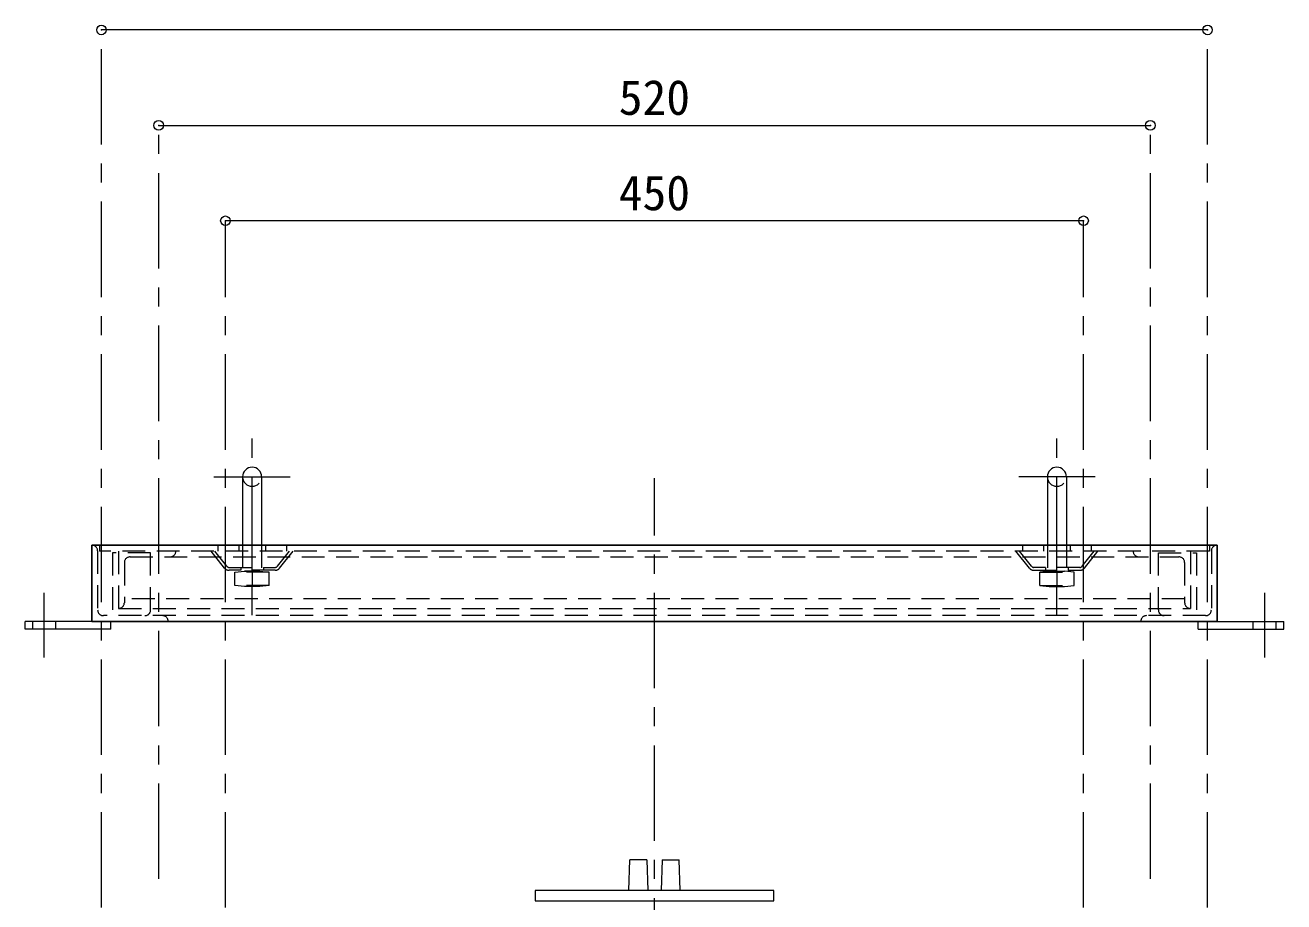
# Model space of a CAD drawing. Units: millimetres at full size, sheet at 1:10. Extents: x -2106 to 1944, y -1394 to 1416.
# Drawn here: x -36 to 624, y -516 to -56 of the extents above; entities that cross this region are included whole.
import ezdxf
from ezdxf.enums import TextEntityAlignment as Align

# ---------------------------------------------------------------- set-up
doc = ezdxf.new("R2010")
doc.units = ezdxf.units.MM
doc.header["$LTSCALE"] = 10
doc.header["$PDMODE"] = 32
doc.header["$PDSIZE"] = 5
doc.linetypes.add('CHAIN1', pattern=[8, 5, -1, 1, -1])
doc.linetypes.add('DASHED1', pattern=[1.8, 1.2, -0.6])
doc.layers.add('0-0_ﾚｲﾔ1', color=4, linetype='Continuous', lineweight=9)
doc.styles.add('ＭＳ ゴシック', font='')
doc.styles.get('ＭＳ ゴシック').set_extended_font_data('MS Gothic')

msp = doc.modelspace()

# ---------------------------------------------------------------- linework, layer by layer
at = {"layer": '0-0_ﾚｲﾔ1'}
for p, q in [((584.28, -58.73), (4.28, -58.73)), ((34.28, -108.73), (554.28, -108.73)), ((519.28, -158.73), (69.28, -158.73)), ((78.28, -292.93), (78.28, -328.73)), ((88.28, -292.93), (88.28, -328.73)), ((500.28, -292.93), (500.28, -328.73)), ((510.28, -292.93), (510.28, -328.73)), ((-0.72, -368.73), (-35.72, -368.73)), ((-35.72, -372.73), (-35.72, -368.73)), ((9.28, -372.73), (9.28, -368.73)), ((579.28, -372.73), (579.28, -368.73)), ((589.28, -368.73), (624.28, -368.73)), ((9.28, -372.73), (-35.72, -372.73)), ((280.78, -509.73), (281.28, -493.73)), ((290.28, -493.73), (281.28, -493.73)), ((290.28, -493.73), (290.78, -509.73)), ((298.28, -493.73), (297.78, -509.73)), ((298.28, -493.73), (307.28, -493.73)), ((307.78, -509.73), (307.28, -493.73)), ((231.78, -509.73), (231.78, -515.23))]:
    msp.add_line(p, q, dxfattribs=at)
at = {"layer": '0-0_ﾚｲﾔ1', "linetype": 'CHAIN1'}
for p, q in [((4.28, -518.73), (4.28, -58.73)), ((584.28, -518.73), (584.28, -58.73)), ((34.28, -503.73), (34.28, -108.73)), ((554.28, -503.73), (554.28, -108.73)), ((69.28, -518.73), (69.28, -158.73)), ((519.28, -518.73), (519.28, -158.73)), ((83.28, -342.93), (83.28, -272.93)), ((505.28, -342.93), (505.28, -272.93)), ((63.28, -292.93), (103.28, -292.93)), ((294.28, -1123.73), (294.28, -293.73)), ((525.28, -292.93), (485.28, -292.93)), ((-25.72, -387.73), (-25.72, -353.73)), ((83.28, -365.43), (83.28, -349.93)), ((505.28, -365.43), (505.28, -349.93)), ((614.28, -387.73), (614.28, -353.73))]:
    msp.add_line(p, q, dxfattribs=at)
at = {"layer": '0-0_ﾚｲﾔ1', "color": 5, "lineweight": 25}
for p, q in [((-0.72, -328.73), (589.28, -328.73)), ((-0.72, -368.73), (-0.72, -328.73)), ((589.28, -368.73), (589.28, -328.73)), ((-0.72, -368.73), (589.28, -368.73))]:
    msp.add_line(p, q, dxfattribs=at)
at = {"layer": '0-0_ﾚｲﾔ1', "linetype": 'DASHED1'}
for p, q in [((3.28, -328.73), (3.28, -331.93)), ((65.28, -328.73), (65.28, -331.93)), ((76.28, -328.73), (76.28, -331.93)), ((78.28, -328.73), (78.28, -342.53)), ((88.28, -328.73), (88.28, -342.53)), ((90.28, -328.73), (90.28, -331.93)), ((101.28, -328.73), (101.28, -331.93)), ((487.28, -328.73), (487.28, -331.93)), ((498.28, -328.73), (498.28, -331.93)), ((500.28, -328.73), (500.28, -342.53)), ((510.28, -328.73), (510.28, -342.53)), ((512.28, -328.73), (512.28, -331.93)), ((523.28, -328.73), (523.28, -331.93)), ((585.28, -328.73), (585.28, -331.93)), ((585.28, -331.93), (3.28, -331.93)), ((13.28, -331.93), (13.28, -365.73)), ((19.28, -334.93), (569.28, -334.93)), ((30.08, -362.73), (30.08, -332.73)), ((68.88, -340.8), (61.78, -331.93)), ((70.05, -339.86), (63.7, -331.93)), ((96.51, -339.86), (102.86, -331.93)), ((97.68, -340.8), (104.78, -331.93)), ((490.88, -340.8), (483.78, -331.93)), ((492.05, -339.86), (485.7, -331.93)), ((518.51, -339.86), (524.86, -331.93)), ((519.68, -340.8), (526.78, -331.93)), ((558.48, -362.73), (558.48, -332.73)), ((575.28, -331.93), (575.28, -365.73)), ((16.28, -337.93), (16.28, -358.93)), ((71.22, -340.43), (95.34, -340.43)), ((95.34, -341.93), (71.22, -341.93)), ((74.28, -342.93), (79.28, -342.43)), ((74.28, -349.93), (74.28, -342.93)), ((92.28, -342.93), (74.28, -342.93)), ((77.28, -340.43), (77.28, -341.93)), ((79.28, -342.43), (83.28, -342.93)), ((87.28, -342.43), (79.28, -342.43)), ((83.28, -342.93), (87.28, -342.43)), ((83.28, -342.93), (83.28, -349.93)), ((87.28, -342.43), (92.28, -342.93)), ((89.28, -340.43), (89.28, -341.93)), ((92.28, -349.93), (92.28, -342.93)), ((517.34, -340.43), (493.22, -340.43)), ((493.22, -341.93), (517.34, -341.93)), ((501.28, -342.43), (496.28, -342.93)), ((496.28, -342.93), (514.28, -342.93)), ((496.28, -349.93), (496.28, -342.93)), ((499.28, -340.43), (499.28, -341.93)), ((501.28, -342.43), (509.28, -342.43)), ((505.28, -342.93), (501.28, -342.43)), ((509.28, -342.43), (505.28, -342.93)), ((505.28, -342.93), (505.28, -349.93)), ((514.28, -342.93), (509.28, -342.43)), ((511.28, -340.43), (511.28, -341.93)), ((514.28, -349.93), (514.28, -342.93)), ((572.28, -337.93), (572.28, -358.93)), ((79.28, -350.43), (74.28, -349.93)), ((92.28, -349.93), (74.28, -349.93)), ((83.28, -349.93), (79.28, -350.43)), ((87.28, -350.43), (79.28, -350.43)), ((87.28, -350.43), (83.28, -349.93)), ((92.28, -349.93), (87.28, -350.43)), ((496.28, -349.93), (501.28, -350.43)), ((496.28, -349.93), (514.28, -349.93)), ((501.28, -350.43), (505.28, -349.93)), ((501.28, -350.43), (509.28, -350.43)), ((505.28, -349.93), (509.28, -350.43)), ((509.28, -350.43), (514.28, -349.93)), ((13.28, -361.93), (575.28, -361.93)), ((572.28, -356.93), (16.28, -356.93)), ((-31.72, -372.73), (-31.72, -368.73)), ((-19.72, -372.73), (-19.72, -368.73)), ((608.28, -372.73), (608.28, -368.73)), ((620.28, -372.73), (620.28, -368.73))]:
    msp.add_line(p, q, dxfattribs=at)
at = {"layer": '0-0_ﾚｲﾔ1', "color": 7, "linetype": 'DASHED1', "lineweight": 18}
for p, q in [((2.28, -331.73), (2.28, -362.73)), ((586.28, -331.73), (586.28, -362.73)), ((583.28, -365.73), (5.28, -365.73))]:
    msp.add_line(p, q, dxfattribs=at)
at = {"layer": '0-0_ﾚｲﾔ1', "linetype": 'DASHED1'}
for points in [[(30.08, -332.73), (10.08, -332.73), (10.08, -365.73)], [(558.48, -332.73), (578.48, -332.73), (578.48, -365.73)]]:
    msp.add_lwpolyline(points, dxfattribs=at)
at = {"layer": '0-0_ﾚｲﾔ1'}
for points in [[(579.28, -372.73), (624.28, -372.73), (624.28, -368.73)], [(231.78, -515.23), (356.78, -515.23), (356.78, -509.73), (231.78, -509.73)]]:
    msp.add_lwpolyline(points, dxfattribs=at)
for centre in [(83.28, -292.93), (505.28, -292.93)]:
    msp.add_arc(centre, 5, 0, 180, dxfattribs=at)
at = {"layer": '0-0_ﾚｲﾔ1', "linetype": 'DASHED1'}
for centre, radius, start, end in [((83.28, -292.93), 5, 180, 0), ((505.28, -292.93), 5, 180, 0), ((19.28, -337.93), 3, 90, 180), ((40.28, -331.93), 3, 270, 0), ((548.28, -331.93), 3, 180, 270), ((569.28, -337.93), 3, 0, 90), ((71.22, -338.93), 3, 218.65981, 270), ((71.22, -338.93), 1.5, 218.65981, 270), ((95.34, -338.93), 1.5, 270, 321.34019), ((95.34, -338.93), 3, 270, 321.34019), ((493.22, -338.93), 3, 218.65981, 270), ((493.22, -338.93), 1.5, 218.65981, 270), ((517.34, -338.93), 1.5, 270, 321.34019), ((517.34, -338.93), 3, 270, 321.34019), ((13.28, -358.93), 3, 270, 0), ((27.08, -362.73), 3, 270, 0), ((561.48, -362.73), 3, 180, 270), ((575.28, -358.93), 3, 180, 270)]:
    msp.add_arc(centre, radius, start, end, dxfattribs=at)
at = {"layer": '0-0_ﾚｲﾔ1', "color": 7, "linetype": 'DASHED1', "lineweight": 18}
for centre, start, end in [((-0.72, -331.73), 0, 90), ((589.28, -331.73), 90, 180), ((5.28, -362.73), 180, 270), ((583.28, -362.73), 270, 0), ((36.28, -368.73), 0, 90), ((552.28, -368.73), 90, 180)]:
    msp.add_arc(centre, 3, start, end, dxfattribs=at)
at = {"layer": '0-0_ﾚｲﾔ1', "color": 1}
for p in [(4.28, -58.73), (584.28, -58.73), (34.28, -108.73), (554.28, -108.73), (69.28, -158.73), (519.28, -158.73)]:
    msp.add_point(p, dxfattribs=at)

# ---------------------------------------------------------------- texts
at = {"layer": '0-0_ﾚｲﾔ1', "color": 7, "style": 'ＭＳ ゴシック'}
for s, p in [('520', (275.53, -108.73)), ('450', (275.53, -158.73))]:
    msp.add_text(s, height=18.33, dxfattribs=at).set_placement(p, align=Align.BOTTOM_LEFT)

doc.saveas('drawing.dxf')
